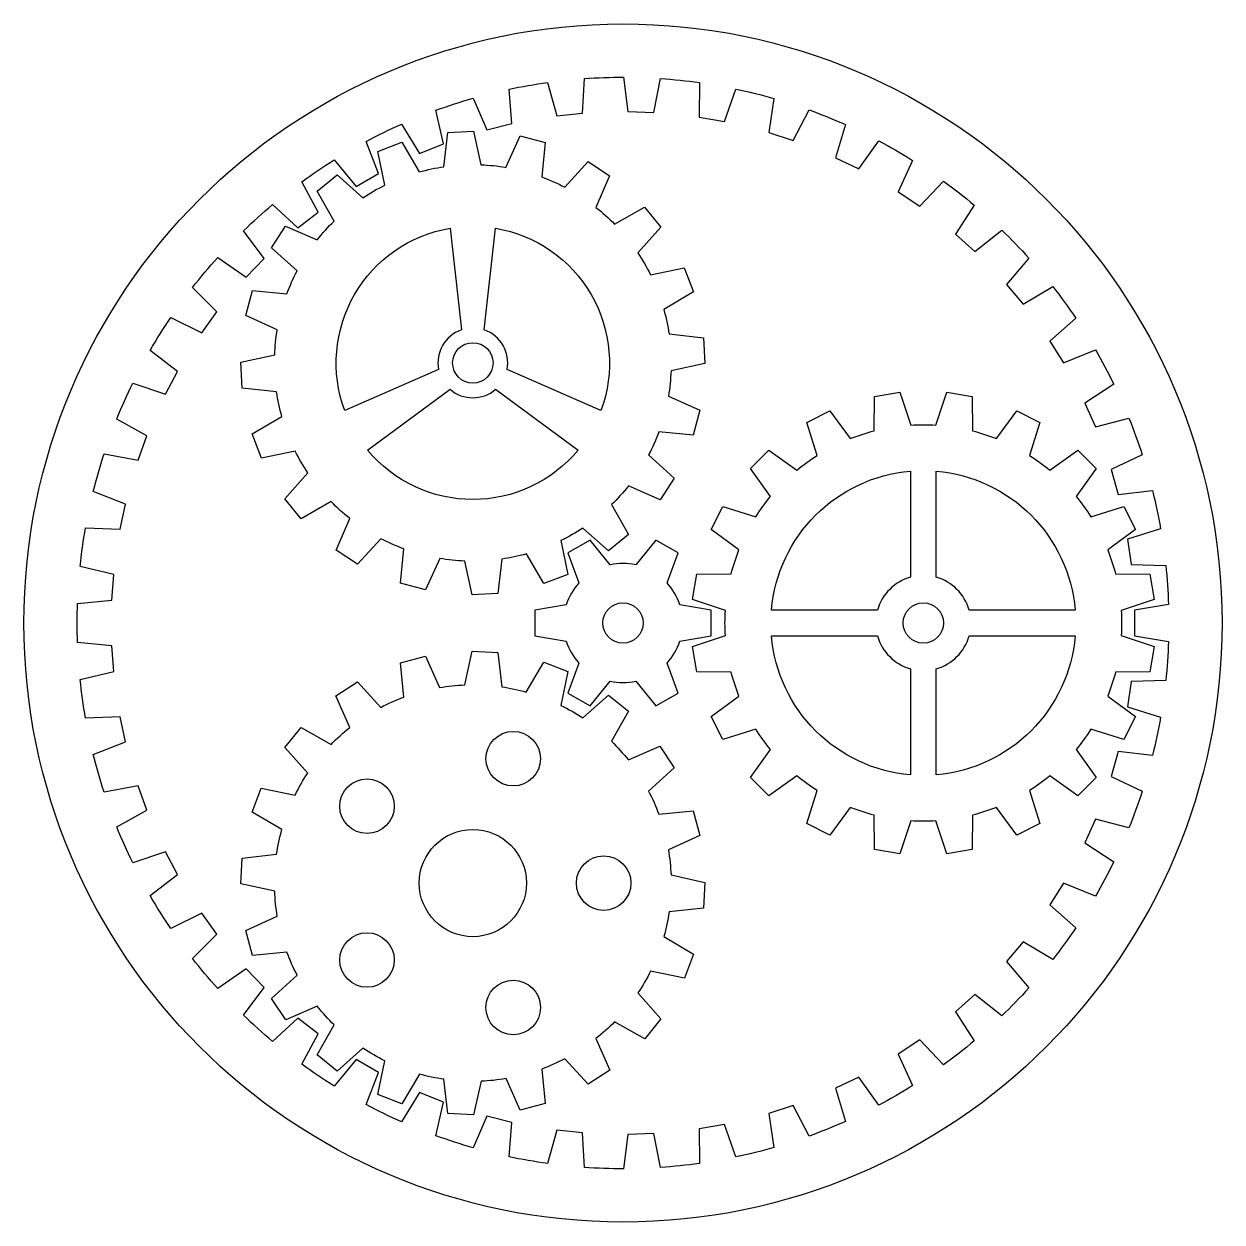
# Model space of a CAD drawing. Header units: inches. Extents: x -211 to 211, y -211 to 211.
import ezdxf

# ---------------------------------------------------------------- set-up
doc = ezdxf.new("R2010")
doc.units = ezdxf.units.IN
doc.header["$MEASUREMENT"] = 0

msp = doc.modelspace()

# ---------------------------------------------------------------- linework, layer by layer
for points in [[(102.26, 163.32), (97.2, 152.24), (104.74, 147.15), (113.12, 156, -0.017923), (124, 147.5), (117.44, 137.23), (124.2, 131.14), (133.73, 138.74, -0.017923), (143.32, 128.8), (135.39, 119.55), (141.24, 112.58), (151.73, 118.78, -0.017923), (159.85, 107.6), (150.71, 99.54), (155.54, 91.82), (166.79, 96.5, -0.017923), (173.27, 84.31), (163.1, 77.6), (166.8, 69.28), (178.6, 72.35, -0.017923), (183.32, 59.37), (172.31, 54.14), (174.82, 45.4), (186.93, 46.79, -0.017923), (189.8, 33.28), (178.17, 29.64), (179.44, 20.62), (191.62, 20.32, -0.017923), (192.58, 6.54), (180.56, 4.55), (180.56, -4.55), (192.58, -6.54, -0.017923), (191.62, -20.32), (179.44, -20.62), (178.17, -29.64), (189.8, -33.28, -0.017923), (186.93, -46.79), (174.82, -45.4), (172.31, -54.14), (183.32, -59.37, -0.017923), (178.6, -72.35), (166.8, -69.28), (163.1, -77.6), (173.27, -84.31, -0.017923), (166.79, -96.5), (155.54, -91.82), (150.71, -99.54), (159.85, -107.6, -0.017923), (151.73, -118.78), (141.24, -112.58), (135.39, -119.55), (143.32, -128.8, -0.017923), (133.73, -138.74), (124.2, -131.14), (117.44, -137.23), (124, -147.5, -0.017923), (113.12, -156), (104.74, -147.15), (97.2, -152.24), (102.26, -163.32, -0.017923), (90.31, -170.22), (83.24, -160.29), (75.06, -164.28), (78.54, -175.96, -0.017923), (65.74, -181.13), (60.12, -170.32), (51.47, -173.13), (53.29, -185.18, -0.017923), (39.89, -188.52), (35.84, -177.03), (26.87, -178.61), (27, -190.79, -0.017923), (13.26, -192.24), (10.85, -180.29), (1.75, -180.61), (0.18, -192.69, -0.017923), (-13.62, -192.21), (-14.35, -180.05), (-23.4, -179.1), (-26.64, -190.84, -0.017923), (-40.24, -188.45), (-39.27, -176.3), (-48.1, -174.1), (-52.94, -185.28, -0.017923), (-66.07, -181.01), (-63.42, -169.12), (-71.86, -165.71), (-78.21, -176.11, -0.017923), (-90.62, -170.05), (-86.34, -158.65), (-94.22, -154.09), (-101.96, -163.51, -0.017923), (-113.41, -155.79), (-107.58, -145.08), (-114.75, -139.48), (-123.72, -147.73, -0.017923), (-133.99, -138.49), (-126.72, -128.7), (-133.05, -122.15), (-143.08, -129.07, -0.017923), (-151.96, -118.49), (-143.4, -109.81), (-148.75, -102.45), (-159.65, -107.9, -0.017923), (-166.97, -96.19), (-157.29, -88.79), (-161.56, -80.75), (-173.11, -84.63, -0.017923), (-178.73, -72.02), (-168.11, -66.03), (-171.23, -57.48), (-183.21, -59.72, -0.017923), (-187.01, -46.44), (-175.67, -41.99), (-177.56, -33.09), (-189.73, -33.64, -0.017923), (-191.66, -19.96), (-179.8, -17.13), (-180.44, -8.06), (-192.57, -6.91, -0.017923), (-192.57, 6.91), (-180.44, 8.06), (-179.8, 17.13), (-191.66, 19.96, -0.017923), (-189.73, 33.64), (-177.56, 33.09), (-175.67, 41.99), (-187.01, 46.44, -0.017923), (-183.21, 59.72), (-171.23, 57.48), (-168.11, 66.03), (-178.73, 72.02, -0.017923), (-173.11, 84.63), (-161.56, 80.75), (-157.29, 88.79), (-166.97, 96.19, -0.017923), (-159.65, 107.9), (-148.75, 102.45), (-143.4, 109.81), (-151.96, 118.49, -0.017923), (-143.08, 129.07), (-133.05, 122.15), (-126.72, 128.7), (-133.99, 138.49, -0.017923), (-123.72, 147.73), (-114.75, 139.48), (-107.58, 145.08), (-113.41, 155.79, -0.017923), (-101.96, 163.51), (-94.22, 154.09), (-86.34, 158.65), (-90.62, 170.05, -0.017923), (-78.21, 176.11), (-71.86, 165.71), (-63.42, 169.12), (-66.07, 181.01, -0.017923), (-52.94, 185.28), (-48.1, 174.1), (-39.27, 176.3), (-40.24, 188.45, -0.017923), (-26.64, 190.84), (-23.4, 179.1), (-14.35, 180.05), (-13.62, 192.21, -0.017923), (0.18, 192.69), (1.75, 180.61), (10.85, 180.29), (13.26, 192.24, -0.017923), (27, 190.79), (26.87, 178.61), (35.84, 177.03), (39.89, 188.52, -0.017923), (53.29, 185.18), (51.47, 173.13), (60.12, 170.32), (65.74, 181.13, -0.017923), (78.54, 175.96), (75.06, 164.28), (83.24, 160.29), (90.31, 170.22, -0.017923)], [(16.03, 80.13), (27.13, 75.1), (24.78, 66.31), (12.65, 67.49, -0.03175), (9.04, 59.37), (18.04, 51.16), (13.08, 43.52), (1.91, 48.39, -0.03175), (-4.03, 41.79), (1.99, 31.19), (-5.08, 25.46), (-14.2, 33.54, -0.03175), (-21.89, 29.1), (-19.44, 17.16), (-27.93, 13.89), (-34.11, 24.4, -0.03175), (-42.8, 22.55), (-44.15, 10.44), (-53.24, 9.96), (-55.87, 21.86, -0.03175), (-64.7, 22.78), (-69.74, 11.68), (-78.53, 14.03), (-77.35, 26.16, -0.03175), (-85.47, 29.77), (-93.68, 20.77), (-101.32, 25.73), (-96.45, 36.9, -0.03175), (-103.05, 42.84), (-113.65, 36.82), (-119.38, 43.89), (-111.3, 53.01, -0.03175), (-115.74, 60.7), (-127.68, 58.25), (-130.95, 66.74), (-120.44, 72.92, -0.03175), (-122.29, 81.61), (-134.4, 82.96), (-134.88, 92.05), (-122.98, 94.68, -0.03175), (-122.06, 103.51), (-133.16, 108.55), (-130.81, 117.34), (-118.68, 116.16, -0.03175), (-115.07, 124.28), (-124.07, 132.49), (-119.11, 140.13), (-107.94, 135.26, -0.03175), (-102, 141.86), (-108.02, 152.46), (-100.95, 158.19), (-91.83, 150.11, -0.03175), (-84.14, 154.55), (-86.59, 166.49), (-78.1, 169.76), (-71.92, 159.25, -0.03175), (-63.23, 161.1), (-61.88, 173.21), (-52.79, 173.69), (-50.16, 161.79, -0.03175), (-41.33, 160.87), (-36.29, 171.97), (-27.5, 169.61), (-28.68, 157.49, -0.03175), (-20.56, 153.88), (-12.35, 162.88), (-4.71, 157.92), (-9.58, 146.75, -0.03175), (-2.98, 140.81), (7.62, 146.83), (13.35, 139.76), (5.27, 130.64, -0.03175), (9.71, 122.95), (21.65, 125.4), (24.92, 116.91), (14.41, 110.73, -0.03175), (16.26, 102.04), (28.37, 100.69), (28.85, 91.6), (16.95, 88.97, -0.03175)], [(-65.11, 89.52), (-98.23, 75.02, -0.470407), (-61.07, 139.38), (-57.07, 103.45, 0.371795)], [(-48.96, 103.45), (-44.96, 139.38, -0.470407), (-7.8, 75.02), (-40.92, 89.52, 0.371795)], [(-44.97, 82.5), (-15.86, 61.07, -0.470407), (-90.17, 61.07), (-61.06, 82.5, 0.371795)], [(171.12, -25.82), (180.93, -33.06), (176.8, -41.16), (165.18, -37.48, -0.03175), (159.96, -44.67), (167.05, -54.58), (160.61, -61.02), (150.7, -53.93, -0.03175), (143.51, -59.15), (147.19, -70.77), (139.09, -74.9), (131.85, -65.09, -0.03175), (123.4, -67.84), (123.31, -80.02), (114.32, -81.45), (110.47, -69.88, -0.03175), (101.59, -69.88), (97.74, -81.45), (88.75, -80.02), (88.66, -67.84, -0.03175), (80.21, -65.09), (72.97, -74.9), (64.87, -70.77), (68.55, -59.15, -0.03175), (61.36, -53.93), (51.45, -61.02), (45.01, -54.58), (52.1, -44.67, -0.03175), (46.88, -37.48), (35.26, -41.16), (31.13, -33.06), (40.94, -25.82, -0.03175), (38.19, -17.37), (26.01, -17.28), (24.58, -8.29), (36.15, -4.44, -0.03175), (36.15, 4.44), (24.58, 8.29), (26.01, 17.28), (38.19, 17.37, -0.03175), (40.94, 25.82), (31.13, 33.06), (35.26, 41.16), (46.88, 37.48, -0.03175), (52.1, 44.67), (45.01, 54.58), (51.45, 61.02), (61.36, 53.93, -0.03175), (68.55, 59.15), (64.87, 70.77), (72.97, 74.9), (80.21, 65.09, -0.03175), (88.66, 67.84), (88.75, 80.02), (97.74, 81.45), (101.59, 69.88, -0.03175), (110.47, 69.88), (114.32, 81.45), (123.31, 80.02), (123.4, 67.84, -0.03175), (131.85, 65.09), (139.09, 74.9), (147.19, 70.77), (143.51, 59.15, -0.03175), (150.7, 53.93), (160.61, 61.02), (167.05, 54.58), (159.96, 44.67, -0.03175), (165.18, 37.48), (176.8, 41.16), (180.93, 33.06), (171.12, 25.82, -0.03175), (173.87, 17.37), (186.05, 17.28), (187.48, 8.29), (175.91, 4.44, -0.03175), (175.91, -4.44), (187.48, -8.29), (186.05, -17.28), (173.87, -17.37, -0.03175)], [(52.41, 4.55, -0.36545), (101.48, 53.62), (101.48, 16.16, 0.261212), (89.86, 4.55)], [(110.58, 53.62, -0.36545), (159.65, 4.55), (122.19, 4.55, 0.261212), (110.58, 16.16)], [(-19.53, 24.73), (-15.56, 14.15, 0.107656), (-20.04, 6.4), (-31.18, 4.55), (-31.18, -4.55), (-20.04, -6.4, 0.107656), (-15.56, -14.15), (-19.53, -24.73), (-11.65, -29.28), (-4.48, -20.55, 0.107656), (4.48, -20.55), (11.65, -29.28), (19.53, -24.73), (15.56, -14.15, 0.107656), (20.04, -6.4), (31.18, -4.55), (31.18, 4.55), (20.04, 6.4, 0.107656), (15.56, 14.15), (19.53, 24.73), (11.65, 29.28), (4.48, 20.55, 0.107656), (-4.48, 20.55), (-11.65, 29.28)], [(101.48, -53.62, -0.36545), (52.41, -4.55), (89.86, -4.55, 0.261212), (101.48, -16.16)], [(159.65, -4.55, -0.36545), (110.58, -53.62), (110.58, -16.16, 0.261212), (122.19, -4.55)], [(-107.92, -135.29), (-119.09, -140.16), (-124.05, -132.53), (-115.05, -124.31, -0.03175), (-118.66, -116.19), (-130.79, -117.38), (-133.15, -108.59), (-122.05, -103.55, -0.03175), (-122.98, -94.71), (-134.88, -92.09), (-134.41, -83), (-122.3, -81.64, -0.03175), (-120.45, -72.95), (-130.96, -66.78), (-127.7, -58.28), (-115.76, -60.73, -0.03175), (-111.32, -53.04), (-119.4, -43.92), (-113.68, -36.85), (-103.08, -42.86, -0.03175), (-96.48, -36.92), (-101.35, -25.75), (-93.72, -20.79), (-85.5, -29.79, -0.03175), (-77.38, -26.18), (-78.57, -14.05), (-69.78, -11.69), (-64.74, -22.79, -0.03175), (-55.9, -21.86), (-53.28, -9.96), (-44.19, -10.43), (-42.83, -22.54, -0.03175), (-34.14, -24.39), (-27.97, -13.88), (-19.47, -17.14), (-21.92, -29.08, -0.03175), (-14.23, -33.52), (-5.11, -25.44), (1.96, -31.16), (-4.05, -41.76, -0.03175), (1.89, -48.36), (13.06, -43.49), (18.02, -51.12), (9.02, -59.34, -0.03175), (12.63, -67.46), (24.76, -66.27), (27.12, -75.06), (16.02, -80.1, -0.03175), (16.95, -88.94), (28.85, -91.56), (28.38, -100.65), (16.27, -102.01, -0.03175), (14.42, -110.7), (24.93, -116.87), (21.67, -125.37), (9.73, -122.92, -0.03175), (5.29, -130.61), (13.37, -139.73), (7.65, -146.8), (-2.95, -140.79, -0.03175), (-9.55, -146.73), (-4.68, -157.9), (-12.31, -162.86), (-20.53, -153.86, -0.03175), (-28.65, -157.47), (-27.46, -169.6), (-36.25, -171.96), (-41.29, -160.86, -0.03175), (-50.13, -161.79), (-52.75, -173.69), (-61.84, -173.22), (-63.2, -161.11, -0.03175), (-71.89, -159.26), (-78.06, -169.77), (-86.56, -166.51), (-84.11, -154.57, -0.03175), (-91.8, -150.12), (-100.92, -158.21), (-107.99, -152.49), (-101.98, -141.89, -0.03175)]]:
    msp.add_lwpolyline(points, format="xyb", close=True)
for centre, radius in [((0, 0), 211.49), ((-53.01, 91.82), 7.13), ((0, 0), 7.13), ((106.03, 0), 7.13), ((-38.74, -47.91), 9.63), ((-90.37, -64.68), 9.63), ((-53.01, -91.82), 18.93), ((-6.84, -91.82), 9.63), ((-90.37, -118.97), 9.63), ((-38.74, -135.74), 9.63)]:
    msp.add_circle(centre, radius)

doc.saveas('drawing.dxf')
